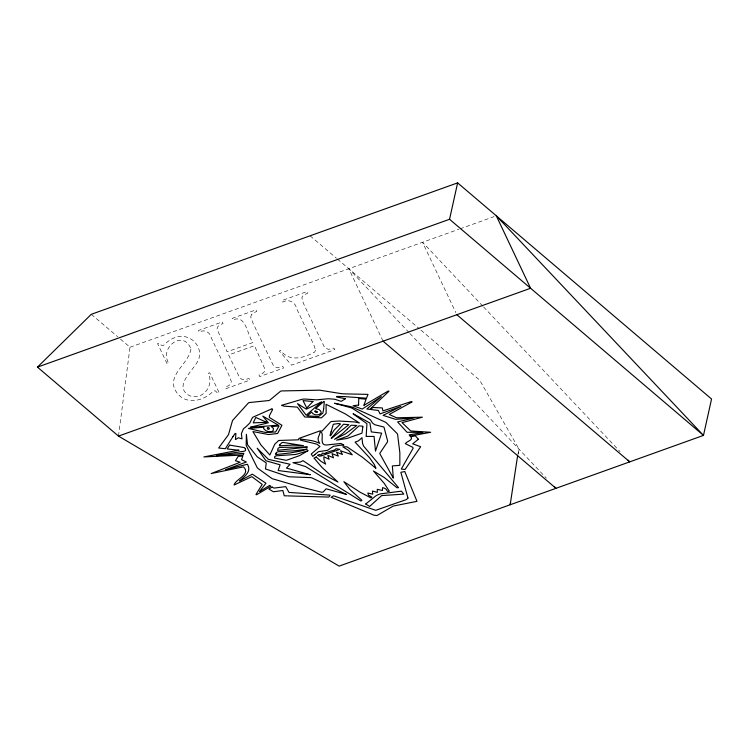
<?xml version="1.0" encoding="UTF-8"?>
<svg xmlns="http://www.w3.org/2000/svg" width="749" height="749" viewBox="0 0 749 749"><rect width="100%" height="100%" fill="white"/><g stroke="black" fill="none" stroke-linecap="round" stroke-linejoin="round"><path stroke-width="0.56" stroke-dasharray="3.75 2.81" d="M118.492 436.105L129.998 347.236L118.567 337.509M518.336 453.735L519.057 449.203L479.688 380.136L420.03 329.363M517.625 455.692L519.057 449.203M129.998 347.236L458.884 229.241M459.989 228.848L494.115 216.601M310.105 235.804L336.488 258.255M337.368 259.004L419.14 328.605M91.312 314.299L117.687 336.76M482.777 306.107L422.558 242.273L455.841 312.614M483.582 306.959L620.088 451.656M409.038 332.584L348.8 268.741L383.076 341.179M409.834 333.436L546.339 478.124M190.958 349.062C188.87 364.108 164.752 376.12 176.839 392.682C186.024 405.471 204.215 401.033 213.549 390.838L215.478 390.903L217.613 393.244L219.139 392.701L209.692 372.749L208.175 373.292C214.56 385.089 203.063 400.443 190.04 395.912C172.523 387.074 192.774 370.989 197.717 361.29C202.698 352.629 197.39 341.244 188.42 337.836C179.376 333.614 169.808 338.829 163.516 345.392L161.456 345.355L159.106 343.061L157.58 343.604L167.111 363.733L168.628 363.19C159.088 347.236 183.758 329.036 190.958 349.062M251.533 314.524L250.718 316.967L252.965 323.044L273.001 364.772L274.846 366.841L277.626 367.693L282.822 366.439L283.571 368.031L259.725 376.588L258.967 374.996L262.777 373.33L264.228 371.907L265.08 369.444L254.463 345.692L228.604 354.97L239.268 376.869L241.141 378.938L243.912 379.79L249.08 378.545L249.829 380.136L226.02 388.675L225.271 387.093L229.044 385.435L230.523 383.994L231.338 381.55L229.11 375.521L211.34 337.977C210.197 332.088 204.374 329.054 199.234 332.079L198.485 330.487L222.294 321.948L223.043 323.54L219.279 325.188L217.828 326.611L216.976 329.073L227.106 351.796L252.965 342.518C247.423 336.029 246.159 313.728 232.939 319.982L232.19 318.4L256.036 309.843L256.785 311.425L253.012 313.082L251.533 314.524M315.563 350.176L314.674 352.058C303.944 357.994 289.039 362.376 280.557 350.289L279.34 351.075L291.576 365.156L334.681 349.689L333.932 348.107L328.521 349.343L325.646 348.266L323.924 346.225L304.019 304.674L302.203 300.143L301.941 297.437L303.261 295.312L307.895 293.093L307.146 291.501L281.942 300.546L282.691 302.137C288.562 298.645 295.209 301.931 296.604 308.494L313.897 345.055L315.563 350.176"/><path stroke-width="1.12" d="M363.902 405.237L366.111 399.18A234.222 135.344 12.5 0 0 360.587 398.655L358.771 398.487L358.509 405.059L353.116 405.752L362.198 409.066L381.297 396.624L366.832 409.029L369.809 409.394L388.965 391.259L388.385 390.941L364.042 405.284M345.364 398.683L336.685 397.045L336.666 396.436A174.124 100.619 12.5 0 1 344.54 396.614L366.495 398.206L368.012 394.386L344.381 393.871A18.182 10.505 12.5 0 1 340.411 393.497L320.563 390.313A12.948 7.481 12.5 0 0 319.589 390.182L281.502 390.941A4.11 2.369 12.5 0 0 280.566 391.221L269.809 400.125A5.449 3.146 12.5 0 1 268.844 400.537L249.389 402.541A5.14 2.968 12.5 0 0 248.565 402.803L232.527 420.498L228.501 434.635L218.652 448.014L225.309 448.726L232.939 436.686M358.696 404.497L358.546 405.003M266.391 422.146L255.774 417.465L253.228 422.857L266.372 422.314M517.625 455.692L510.181 504.751L510.546 502.485M310.198 474.754L286.464 468.078L290.078 464.277L268.348 459.315L257.169 448.211L265.68 460.401A2.921 1.695 12.5 0 0 266.513 460.935L280.126 464.829L278.132 470.522L310.217 474.669M37.45 367.132L449.55 219.279L457.62 182.878L711.55 399.011L703.48 435.403L339.138 566.122L118.492 436.105L37.45 367.132L91.312 314.299L457.62 182.878M365.755 503.965L375.848 495.875A23.434 13.538 12.5 0 1 380.38 493.891L401.389 491.157L403.795 494.115L381.634 495.595L369.641 506.446L365.784 504.04M232.902 436.742L235.111 433.428L235.907 433.634L235.448 439.457A4.569 2.64 12.5 0 0 236.141 439.204L236.937 438.689A14.259 8.239 12.5 0 1 237.349 438.39L238.369 437.762L242.021 438.867L241.384 433.708L243.35 428.999A16.216 9.372 12.5 0 1 245.307 427.398L249.81 423.045L252.347 417.802A5.955 3.436 12.5 0 1 252.862 417.221L271.7 408.917M229.625 445.093L227.144 448.923L238.903 450.28M346.328 494.368L311.94 477.89A5.608 3.239 12.5 0 0 310.844 477.628L289.835 476.813A8.932 5.159 12.5 0 1 288.065 476.523L265.483 468.949L266.26 462.938L257.207 456.815L247.704 444.934A7.396 4.269 12.5 0 1 247.442 443.951L246.374 434.289L246.196 445.374L257.094 467.413A4.85 2.799 12.5 0 0 257.712 468.247L271.981 478.555A5.318 3.071 12.5 0 0 272.936 478.901L300.209 486.85L321.761 492.262L323.156 492.046L326.105 488.797L346.3 494.406M314.814 454.568L318.447 451.675L327.463 450.327L333.502 446.32L340.037 445.262A64.826 37.459 12.5 0 0 342.003 445.168L343.922 445.093L340.898 443.464L327.313 444.925A9.756 5.636 12.5 0 1 326.461 444.99C318.11 445.44 325.375 431.883 320.123 431.995C319.608 436.536 316.031 437.753 319.701 443.417C313.606 440.131 306.987 440.14 300.546 439.008L300.171 440.038L316.799 444.148L319.945 446.479L311.238 454.053L312.801 456.413L314.206 455.092M314.468 454.868L314.936 454.465M316.312 456.853A7.237 4.185 12.5 0 1 316.181 456.993L315.75 457.349A5.477 3.165 12.5 0 1 313.962 458.032L321.995 467.413L337.968 482.047L322.576 473.977L303.045 460.663L300.255 462.077L292.943 462.667L305.592 466.571L360.924 501.034L361.87 500.266L350.129 489.706L343.857 481.644L360.082 492.205L370.905 497.879L371.869 497.102L368.555 495.211L367.834 493.02L372.759 494.153L372.422 491.072L377.365 492.327L377.271 489.331L382.393 490.464L382.57 487.655L383.909 488.02A4.447 2.575 12.5 0 1 386.372 489.528L387.533 491.466L389.349 491.278L384.303 483.451L373.451 470.999L384.256 477.497L397.054 487.796L398.515 487.646L363.686 446.189L362.572 443.483L362.01 437.706L358.574 440.796L355.073 442.144L369.529 457.751L374.406 464.68L375.886 468.153M272.102 408.823L272.617 409.553L269.453 415.564L269.303 417.408L281.933 425.292L277.654 433.484L268.61 434.551L252.9 431.583L260.895 444.906L269.855 454.999L274.752 444.204L278.712 440.478L298.43 439.813L298.945 438.427L319.889 430.909L322.304 431.031A10.542 6.095 12.5 0 1 323.034 430.066L330.534 421.94A4.475 2.584 12.5 0 1 331.414 421.528L338.885 421.004L354.558 421.959A1.507 0.871 12.5 0 1 354.876 421.977L359.38 422.96L345.401 413.963L326.077 404.31L326.152 412.793A9.531 5.505 12.5 0 1 326.058 413.514L321.649 417.652A3.97 2.294 12.5 0 1 321.302 417.858L304.749 416.978L297.381 407.138L283.937 406.136L281.502 405.34L301.913 399.329A13.033 7.527 12.5 0 1 304.534 399.03L316.574 399.844L328.39 398.74L334.915 399.254L341.179 401.361L345.355 398.796M272.177 487.084L268.882 489.041L273.366 491.775L282.85 490.511L284.264 495.772L286.951 495.866M268.142 427.67C271.119 427.932 268.058 430.937 267.309 428.391A5.412 3.127 12.5 0 1 267.356 427.997L268.236 427.632M306.959 451.02L308.082 450.608L299.619 455.598L286.567 460.242A2.762 1.592 12.5 0 1 286.043 460.289L274.527 458.023L274.743 456.516L276.119 455.832L295.743 454.456L306.219 451.282M118.492 436.105L530.592 288.253L496.315 215.815L703.48 435.403L449.55 219.279M250.306 427.248L268.348 422.773L262.777 416.107L278.347 425.142L250.419 427.407M410.218 436.124L430.628 432.276L410.789 430.993L402.063 422.642L422.389 417.184L397.298 417.783A4.269 2.472 12.5 0 1 396.109 417.596L389.218 414.478L412.147 401.913L411.557 401.473L382.908 410.883L382.299 407.924L372.843 407.465L370.689 409.497L378.376 410.443L380.052 413.897L400.893 406.435L383.067 415.367L395.566 419.337L413.879 417.998L397.607 421.921L407.053 432.295L419.955 432.36A37.956 21.927 12.5 0 1 420.882 432.351L422.904 432.613L409.169 434.841L410.293 436.199M375.764 468.172L362.301 457.152L346.909 446.797L342.836 446.816L348.538 450.43L352.292 454.812L340.449 450.767L342.462 454.474L336.535 452.181L338.351 456.122L332.022 453.66L333.483 457.808L327.809 455.364L329.139 459.268L323.84 456.75L324.036 460.036L325.637 464.127L321.049 461.384L316.181 456.993M307.174 447.153L277.476 450.346L278.169 448.202L279.695 447.415L307.165 446.966M393.291 477.899L392.354 465.934L399.835 465.307L399.854 452.714L397.597 434.486A7.424 4.288 12.5 0 0 397.12 433.521L386.222 422.717A4.812 2.781 12.5 0 0 384.939 421.94L352.957 407.4A11.066 6.395 12.5 0 0 350.289 406.585L334.541 403.271L350.897 407.737A6.441 3.726 12.5 0 1 352.526 408.458L370.193 419.637A10.327 5.973 12.5 0 1 371.045 420.695L372.459 422.998L374.772 424.73L383.947 427.042L387.523 440.562A9.99 5.767 12.5 0 1 387.402 441.994L379.93 453.145A4.7 2.715 12.5 0 0 379.827 453.669L393.188 477.909M287.813 495.894L328.858 497.074L330.14 495.117L291.427 492.589A28.134 16.263 12.5 0 1 290.612 492.533L288.983 492.383L285.734 486.625L274.349 488.048A1.966 1.133 12.5 0 1 273.385 487.824L272.149 487.093M375.549 450.907L381.625 433.147L371.298 431.92L369.931 423.016L353.294 413.785M229.896 445.149L243.968 447.528A2.097 1.208 12.5 0 1 244.717 447.893L245.335 448.773M259.725 491.475L269.565 485.446M259.594 491.41L265.97 483.245L252.329 474.173L239.624 481.008C244.455 476.195 251.917 471.823 247.423 464.258L225.44 469.707L246.374 462.03L241.581 459.68L242.788 456.094L238.173 456.375L235.467 460.729L240.129 462.255L211.171 473.555L243.472 466.861C251.411 474.463 235.214 479.22 234.1 485.006L251.851 476.636L262.187 484.416L255.971 494.499L256.504 494.789L270.885 486.27L269.593 485.464M353.144 413.888L366.935 423.681L366.186 436.19M456.834 314.711L629.722 461.861L628.121 460.167M383.076 341.179L555.973 488.329L554.363 486.625M238.856 450.177L203.812 456.937L243.21 454.999L243.874 453.285L216.414 455.701A2.575 1.489 12.5 0 1 216.854 455.448L244.352 451.16L245.578 450.505L245.316 448.735M375.455 450.889L374.06 436.433L366.195 436.452M315.067 411.529L315.853 412.343A2.603 1.507 12.5 0 0 316.574 412.465L317.445 412.212A2.715 1.573 12.5 0 0 317.51 411.791L315.067 410.742L315.067 411.529M263.723 427.192L263.685 428.718L265.829 430.628L268.245 431.593L271.494 431.564A4.99 2.884 12.5 0 0 273.113 430.741L273.488 428.428L271.316 426.584L279.031 425.956L275.726 431.789A1.526 0.88 12.5 0 1 275.463 431.986L265.492 432.463L248.425 428.437L263.723 427.192M323.662 408.823L322.875 413.064L318.597 416.51A2.004 1.161 12.5 0 1 318.185 416.538L307.287 415.882L311.584 412.119C313.091 415.349 318.887 415.957 320.984 413.092A4.934 2.856 12.5 0 0 320.993 411.735L320.385 410.78A7.321 4.232 12.5 0 0 318.812 409.488L315.61 408.608L323.821 401.417L324.308 401.614L323.662 408.823M407.971 498.048L406.473 499.555L375.717 510.312L333.623 495.829L331.077 497.252L374.004 515.218L376.934 515.537L393.262 506.052L416.978 501.343L404.778 471.524L400.855 472.301L407.971 498.048M418.401 439.242L412.69 443.848L420.676 446.713L405.022 469.511L401.286 469.043L413.195 448.155L412.54 447.19L405.265 443.623C406.641 441.386 413.617 440.038 410.995 436.92A6.282 3.633 12.5 0 1 410.742 436.686L415.311 435.824L418.401 439.242M326.077 452.771L325.721 453.538L322.136 453.182L321.639 454.999L319.308 454.531L317.473 455.308L319.561 456.197A3.97 2.294 12.5 0 1 321.143 455.963L339.774 449.353L336.095 448.698L334.363 450.13A2.631 1.517 12.5 0 1 333.782 450.233C331.124 450.945 328.231 451.825 326.077 452.771M362.806 426.967L362.02 432.997A2.247 1.301 12.5 0 1 361.795 433.231L347.096 438.437L336.61 440.15L346.881 436.442A8.623 4.981 12.5 0 0 348.716 435.356L358.986 425.881L362.891 426.247L362.806 426.967M276.007 453.463L275.651 454.615L290.34 452.92L300.77 451.029L307.212 449.082L295.565 450.72L278.179 451.703L276.465 452.396L276.007 453.463M331.386 438.249L331.386 438.305A6.535 3.773 12.5 0 1 331.348 438.502L348.847 424.674L343.716 424.243A2.313 1.339 12.5 0 0 343.323 424.43L331.386 438.249M331.077 431.873L330.028 435.525L330.646 435.749L334.073 430.16L340.439 423.962A6.254 3.614 12.5 0 0 337.958 423.578L333.361 424.28A2.331 1.348 12.5 0 0 333.221 424.505L331.077 431.873M279.639 444.99L279.358 445.795L292.653 445.103L303.532 445.692L282.991 442.406L281.587 442.846L279.639 444.99M347.499 428.84L342.63 433.54L334.55 439.307L345.495 433.858L356.749 425.479L351.206 425.235A3.96 2.294 12.5 0 0 350.906 425.479L347.499 428.84M312.951 401.511L306.772 407.971L303.008 400.603L312.951 401.511M321.387 402.044L306.182 415.199L297.54 403.636L306.285 409.16L321.387 402.044"/></g></svg>
